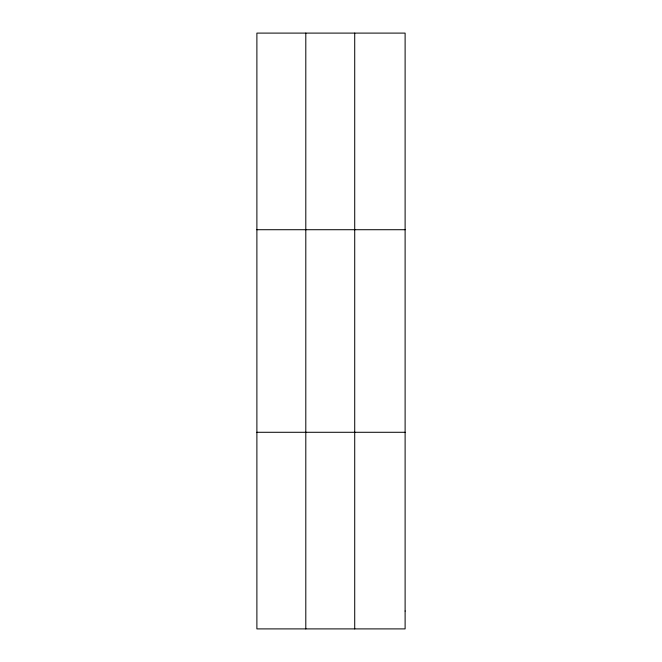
<?xml version="1.0" encoding="UTF-8"?>
<svg xmlns="http://www.w3.org/2000/svg" width="662" height="662" viewBox="0 0 662 662"><rect width="100%" height="100%" fill="white"/><g stroke="black" fill="none" stroke-linecap="round" stroke-linejoin="round"><path stroke-width="0.99" d="M305.803 33.1L305.803 628.9M354.716 33.1L354.716 628.9M256.889 229.714L405.111 229.714M256.889 432.286L405.111 432.286M405.111 611.026L405.111 628.9L256.889 628.9L256.889 33.1L405.111 33.1L405.111 611.026"/></g></svg>
